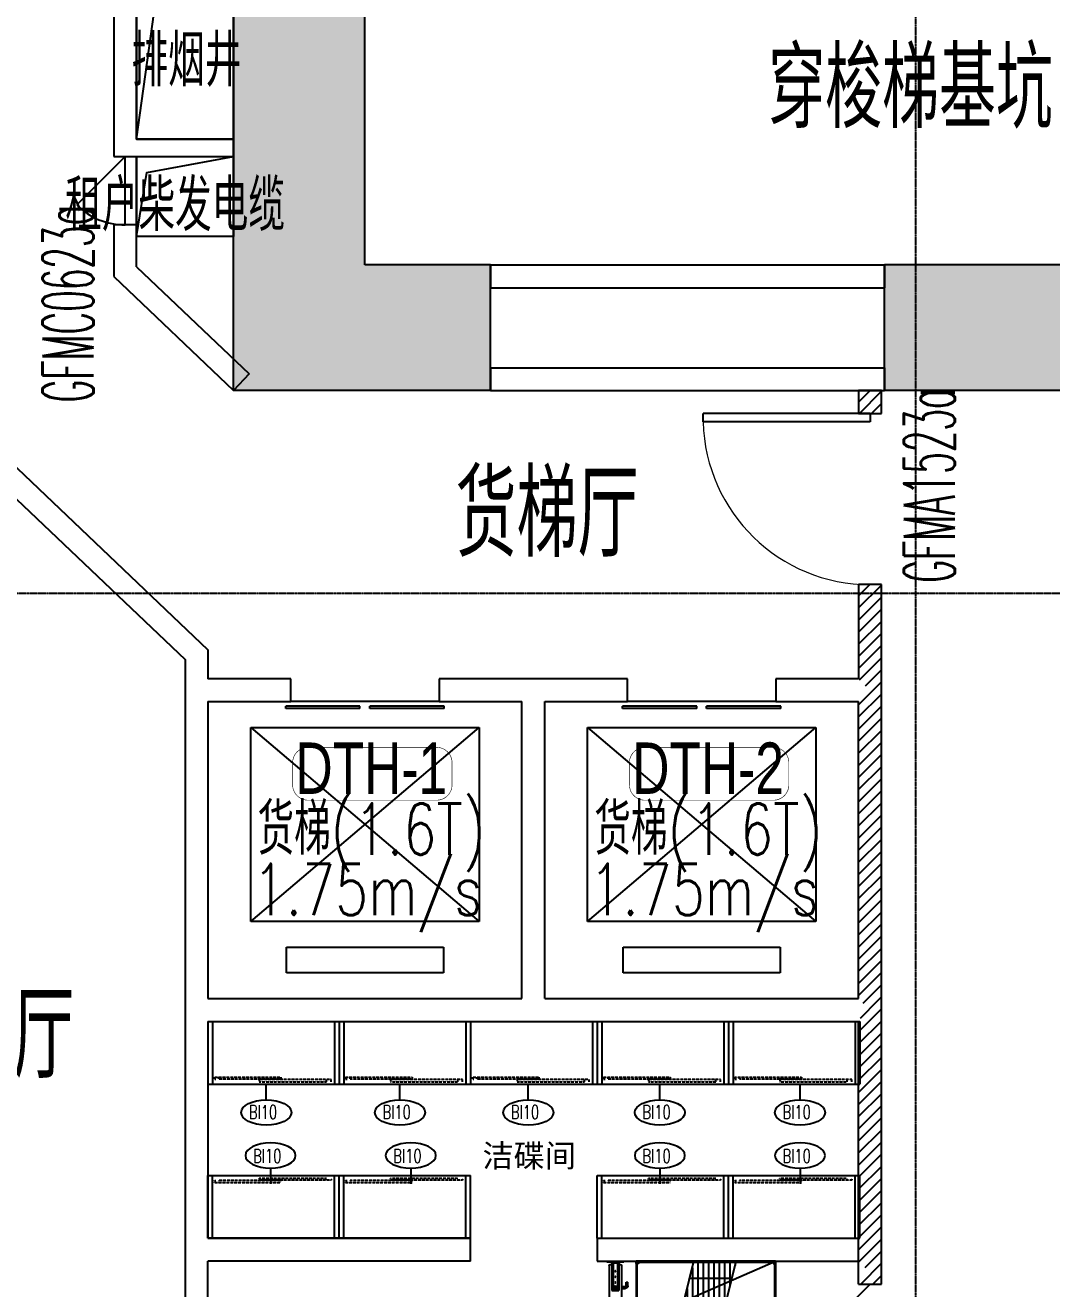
# Model space of a CAD drawing. Extents: x -12047294 to -5625356, y -1456591 to -622873.
# Drawn here: x -6044736 to -6035745, y -719465 to -708400 of the extents above; entities that cross this region are included whole.
import ezdxf

# ---------------------------------------------------------------- set-up
doc = ezdxf.new("R2010")
doc.units = 0
doc.header["$LTSCALE"] = 10
doc.header["$MEASUREMENT"] = 0
doc.linetypes.add('DASH', pattern=[0.35, 0.25, -0.1])
doc.linetypes.add('DOTE', pattern=[2.42, 2, -0.2, 0.02, -0.2])
for name, color, linetype in [('A-COLUMN', 10, 'Continuous'), ('A-COLUMNH', 252, 'Continuous'), ('A-DIMLEAD', 130, 'Continuous'), ('A-DOORWIN', 151, 'Continuous'), ('A-FireH', 6, 'Continuous'), ('A-HOLE', 30, 'Continuous'), ('A-LINE', 4, 'Continuous'), ('A-STAIRS', 150, 'Continuous'), ('A-TEXTDOOR', 181, 'Continuous'), ('A-TextNum', 211, 'Continuous'), ('A-TextRoom', 7, 'Continuous'), ('A-TK', 7, 'Continuous'), ('A-WALL', 2, 'Continuous'), ('DOTE', 9, 'DOTE'), ('EQUIP', 1, 'Continuous'), ('Iteam', 4, 'Continuous'), ('P-TEXT', 102, 'Continuous')]:
    doc.layers.add(name, color=color, linetype=linetype)
doc.styles.add('_TCH_WINDOW', font='tjromans.shx', dxfattribs={"width": 0.7, "height": 3.5, "bigfont": 'tjhztxt.shx'})
doc.styles.add('ARIAL', font='arial.ttf', dxfattribs={"width": 1.1})
doc.styles.add('SHZF-注释', font='romanc.shx', dxfattribs={"width": 0.8, "bigfont": 'shzf-hz.shx'})
doc.styles.get("Standard").update_dxf_attribs({"font": 'tjromans.shx', "width": 0.75, "bigfont": 'tjhztxt.shx'})
doc.styles.add('房间功能', font='tjromand.shx', dxfattribs={"width": 0.75, "bigfont": 'tjhts.shx'})
doc.styles.add('注解汉字', font='tjromans.shx', dxfattribs={"width": 0.75, "bigfont": 'tjhztxt.shx'})
pattern_1 = [(45, (0, 53.85), (-53.0330298, 53.0330298), [])]

# ---------------------------------------------------------------- blocks, each defined once
blk = doc.blocks.new('$DorLib2D$00000127')
at = {"color": 0}
for points in [[(-0.5333, 0.7949), (-0.5333, 0.6904)], [(-0.0333, 0.7949), (-0.5333, 0.7949)], [(-0.0333, 0.7949), (-0.0333, 0.6904)], [(0.5333, 0.7949), (0.0333, 0.7949)], [(0.0333, 0.7949), (0.0333, 0.6904)], [(0.5333, 0.7949), (0.5333, 0.6904)], [(-0.0333, 0.6904), (-0.5333, 0.6904)], [(0.5333, 0.6904), (0.0333, 0.6904)], [(0.5, 0.5), (-0.5, 0.5)]]:
    blk.add_lwpolyline(points, dxfattribs=at)
blk = doc.blocks.new('$DorLib2D$00000001')
for p, q in [((0.45, 0.975), (0.5, 0.975)), ((0.45, 0), (0.45, 0.975)), ((0.5, 0), (0.5, 0.975)), ((0.5, 0), (0.45, 0))]:
    blk.add_line(p, q)
at = {"lineweight": 13}
blk.add_arc((0.475, 0), 0.975, 91.46928, 180, dxfattribs=at)
blk = doc.blocks.new('$DorLib2D$00000114')
at = {"color": 0}
blk.add_line((0.5, 0), (-0.2071, 0.7071), dxfattribs=at)
blk.add_arc((0.5, 0), 1, 135, 180, dxfattribs=at)
blk = doc.blocks.new('wandg')
at = {"layer": 'EQUIP', "lineweight": 25}
for p, q in [((0, 0), (1150, 0)), ((0, 0), (0, -550)), ((1150, 0), (1150, -550)), ((0, -550), (1150, -550))]:
    blk.add_line(p, q, dxfattribs=at)
at = {"layer": 'EQUIP', "color": 8, "lineweight": 25}
for p, q in [((40, 0), (40, -550)), ((1110, 0), (1110, -550))]:
    blk.add_line(p, q, dxfattribs=at)
at = {"layer": 'EQUIP', "color": 8, "linetype": 'DASH', "ltscale": 0.4}
blk.add_line((55, -506), (70, -506), dxfattribs=at)
for points in [[(55, -506), (55, -488), (640, -488), (640, -506), (95, -506), (95, -488)], [(1079, -528), (1079, -510), (450, -510), (450, -528), (1039, -528), (1039, -510)]]:
    blk.add_lwpolyline(points, dxfattribs=at)
blk = doc.blocks.new('LXX08371665')
at = {"layer": 'EQUIP'}
blk.add_blockref('wandg', (-520, 270), dxfattribs=at)
blk = doc.blocks.new('xdrt')
at = {"layer": 'EQUIP', "linetype": 'Continuous', "ltscale": 0.3}
for p, q in [((0, 75), (0, -75)), ((0, 75), (5, 75)), ((5, 75), (5, -75)), ((5, 30), (257, 30)), ((15, 20), (247, 20)), ((15, 20), (15, -20)), ((30, 45), (30, 30)), ((40, 55), (420, 55)), ((247, 20), (247, -20)), ((257, 30), (257, -30)), ((430, 45), (430, -45)), ((0, -75), (5, -75)), ((5, -30), (257, -30)), ((15, -20), (247, -20)), ((30, -30), (30, -45)), ((40, -55), (420, -55))]:
    blk.add_line(p, q, dxfattribs=at)
at = {"layer": 'EQUIP', "ltscale": 0.2}
for p, q in [((217, -95), (183, -95)), ((217, -110), (183, -110)), ((245, -63), (215, -63))]:
    blk.add_line(p, q, dxfattribs=at)
at = {"layer": 'EQUIP'}
for p, q in [((183, -95), (183, -110)), ((215, -55), (215, -63)), ((222, -55), (222, -90)), ((238, -55), (238, -90)), ((245, -55), (245, -63))]:
    blk.add_line(p, q, dxfattribs=at)
for centre in [(88, 0), (137, 0), (187, 0)]:
    blk.add_circle(centre, 4, dxfattribs=at)
at = {"layer": 'EQUIP', "linetype": 'Continuous', "ltscale": 0.3}
blk.add_circle((230, 0), 10, dxfattribs=at)
for centre, start, end in [((40, 45), 90, 180), ((420, 45), 0, 90), ((40, -45), 180, 270), ((420, -45), 270, 0)]:
    blk.add_arc(centre, 10, start, end, dxfattribs=at)
at = {"layer": 'EQUIP', "ltscale": 0.2}
for radius, end in [(5, 360), (20, 0)]:
    blk.add_arc((217, -90), radius, 270, end, dxfattribs=at)
blk = doc.blocks.new('LXX10300457')
at = {"layer": 'EQUIP'}
blk.add_blockref('xdrt', (-221, 4), dxfattribs=at)
blk = doc.blocks.new('LXX09082059')
at = {"layer": 'EQUIP', "color": 8}
blk.add_line((-632, -275), (588, 255), dxfattribs=at)
at = {"layer": 'EQUIP'}
for p, q in [((-632, 255), (-632, -275)), ((588, 255), (-632, 255)), ((-632, 255), (-611, 255)), ((-632, 236), (-632, 255)), ((-611, 236), (-632, 236)), ((-630, 254), (-613, 254)), ((-630, 238), (-630, 254)), ((-613, 238), (-630, 238)), ((-624, -255), (-624, 236)), ((-613, 254), (-613, 238)), ((-611, 255), (-611, 236)), ((-611, 247), (567, 247)), ((-259, -275), (-128, 255)), ((111, -275), (242, 255)), ((588, 255), (567, 255)), ((567, 255), (567, 236)), ((567, 236), (588, 236)), ((586, 254), (569, 254)), ((569, 254), (569, 238)), ((569, 238), (586, 238)), ((580, -255), (580, 236)), ((586, 238), (586, 254)), ((588, 255), (588, -275)), ((588, 236), (588, 255)), ((-632, -255), (-632, -275)), ((-611, -255), (-632, -255)), ((588, -275), (-632, -275)), ((-632, -275), (-611, -275)), ((-630, -257), (-630, -273)), ((-613, -257), (-630, -257)), ((-630, -273), (-613, -273)), ((588, -275), (-621, -275)), ((-613, -273), (-613, -257)), ((-611, -275), (-611, -255)), ((-611, -267), (567, -267)), ((567, -275), (567, -255)), ((567, -255), (588, -255)), ((588, -275), (567, -275)), ((569, -273), (569, -257)), ((569, -257), (586, -257)), ((586, -273), (569, -273)), ((586, -257), (586, -273)), ((588, -255), (588, -275))]:
    blk.add_line(p, q, dxfattribs=at)
at = {"layer": 'EQUIP', "linetype": 'Continuous'}
for p, q in [((-94, 255), (-94, -275)), ((-47, 255), (-47, -275)), ((0, 255), (0, -275)), ((47, 255), (47, -275)), ((94, 255), (94, -275)), ((141, 255), (141, -138)), ((188, 255), (188, 41)), ((234, 255), (234, 219)), ((-141, 196), (-141, -275)), ((-188, 17), (-188, -275)), ((-168, 108), (202, 108)), ((-208, -80), (162, -80)), ((-234, -162), (-234, -275)), ((-248, -227), (122, -227))]:
    blk.add_line(p, q, dxfattribs=at)
blk = doc.blocks.new('fdsDWqw#wFDS')
at = {"layer": 'A-COLUMNH'}
for points in [[(-20375, -1100), (-19225, 0), (-19225, 2800), (-20375, 2800)], [(-9600, -367), (-9975, 0), (-14675, 0), (-14675, -1100), (-9600, -1100)], [(-18125, 0), (-19225, 0), (-20375, -1100), (-18125, -1100)]]:
    blk.add_hatch(color=256, dxfattribs=at).paths.add_polyline_path(points)
at = {"layer": 'A-COLUMN'}
for p, q in [((-20375, -1100), (-20375, 2800)), ((-19225, 0), (-19225, 2800)), ((-9975, 0), (-14675, 0)), ((-14675, -1100), (-14675, 0)), ((-18125, 0), (-19225, 0)), ((-18125, -1100), (-18125, 0)), ((-18125, -1100), (-20375, -1100)), ((-9600, -1100), (-14675, -1100))]:
    blk.add_line(p, q, dxfattribs=at)

msp = doc.modelspace()

# ---------------------------------------------------------------- hatches: boundary and pattern name
at = {"layer": 'A-FireH'}
h = msp.add_hatch(dxfattribs=at)
h.set_pattern_fill('普通砖', color=256, scale=30, style=0)
h.set_pattern_definition(pattern_1)
h.paths.add_polyline_path([(-6037436.1, -711598.4), (-6037436.1, -711798.4), (-6037236.1, -711798.4), (-6037236.1, -711598.4)])
h = msp.add_hatch(dxfattribs=at)
h.set_pattern_fill('普通砖', color=256, scale=30, style=0)
h.set_pattern_definition(pattern_1)
h.paths.add_polyline_path([(-6037236.1, -714123.4), (-6037236.1, -713298.4), (-6037436.1, -713298.4), (-6037436.1, -714123.4), (-6037369.5, -714190.1)])
h = msp.add_hatch(dxfattribs=at)
h.set_pattern_fill('普通砖', color=256, scale=30, style=0)
h.set_pattern_definition(pattern_1)
h.paths.add_polyline_path([(-6037369.5, -716990.1), (-6037236.1, -716923.4), (-6037236.1, -714123.4), (-6037369.5, -714190.1), (-6037436.1, -714323.4), (-6037436.1, -716923.4)])
h = msp.add_hatch(dxfattribs=at)
h.set_pattern_fill('普通砖', color=256, scale=30, style=0)
h.set_pattern_definition(pattern_1)
h.paths.add_polyline_path([(-6037369.5, -719290.1), (-6037236.1, -719223.4), (-6037236.1, -716923.4), (-6037369.5, -716990.1), (-6037436.1, -717123.4), (-6037436.1, -719223.4)])
h = msp.add_hatch(dxfattribs=at)
h.set_pattern_fill('普通砖', color=256, scale=30, style=0)
h.set_pattern_definition(pattern_1)
h.paths.add_polyline_path([(-6037436.1, -719423.4), (-6037236.1, -719423.4), (-6037236.1, -719223.4), (-6037369.5, -719290.1)])

# ---------------------------------------------------------------- linework, layer by layer
at = {"layer": 'A-DOORWIN'}
msp.add_lwpolyline([(-6043861.1, -709548.4), (-6043761.1, -709548.4), (-6043761.1, -710148.4), (-6043861.1, -710148.4)], close=True, dxfattribs=at)
at = {"layer": 'A-HOLE', "elevation": 0}
msp.add_lwpolyline([(-6042911.1, -709398.4), (-6043761.1, -709398.4), (-6043761.1, -707998.4), (-6042911.1, -707998.4)], close=True, dxfattribs=at)
for points in [[(-6043761.1, -709398.4), (-6043593.6, -708179.8), (-6042911.1, -707998.4)], [(-6042911.1, -709548.4), (-6042911.1, -710248.4), (-6043761.1, -710248.4), (-6043761.1, -709548.4), (-6042911.1, -709548.4)], [(-6043761.1, -710248.4), (-6043669.8, -709689.3), (-6042911.1, -709548.4)]]:
    msp.add_lwpolyline(points, dxfattribs=at)
at = {"layer": 'A-STAIRS'}
for p, q in [((-6042761.1, -716248.4), (-6042761.1, -714548.4)), ((-6042761.1, -714548.4), (-6040761.1, -714548.4)), ((-6042761.1, -716248.4), (-6040761.1, -714548.4)), ((-6042761.1, -714548.4), (-6040761.1, -716248.4)), ((-6040761.1, -714548.4), (-6040761.1, -716248.4)), ((-6039811.1, -716248.4), (-6039811.1, -714548.4)), ((-6039811.1, -714548.4), (-6037811.1, -714548.4)), ((-6039811.1, -716248.4), (-6037811.1, -714548.4)), ((-6039811.1, -714548.4), (-6037811.1, -716248.4)), ((-6037811.1, -714548.4), (-6037811.1, -716248.4)), ((-6040761.1, -716248.4), (-6042761.1, -716248.4)), ((-6037811.1, -716248.4), (-6039811.1, -716248.4)), ((-6042448.6, -716698.4), (-6042448.6, -716473.4)), ((-6042448.6, -716473.4), (-6041073.6, -716473.4)), ((-6041073.6, -716473.4), (-6041073.6, -716698.4)), ((-6039498.6, -716698.4), (-6039498.6, -716473.4)), ((-6039498.6, -716473.4), (-6038123.6, -716473.4)), ((-6038123.6, -716473.4), (-6038123.6, -716698.4)), ((-6041073.6, -716698.4), (-6042448.6, -716698.4)), ((-6038123.6, -716698.4), (-6039498.6, -716698.4))]:
    msp.add_line(p, q, dxfattribs=at)
at = {"layer": 'A-TextNum', "const_width": 5}
for points in [[(-6042259.2, -714723.6), (-6041132.5, -714723.6, -0.4142136), (-6040997.5, -714858.6), (-6040997.5, -715051.3, -0.4142136), (-6041132.5, -715186.3), (-6042259.2, -715186.3, -0.4142136), (-6042394.2, -715051.3), (-6042394.2, -714858.6, -0.4142136)], [(-6039309.2, -714723.6), (-6038182.5, -714723.6, -0.4142136), (-6038047.5, -714858.6), (-6038047.5, -715051.3, -0.4142136), (-6038182.5, -715186.3), (-6039309.2, -715186.3, -0.4142136), (-6039444.2, -715051.3), (-6039444.2, -714858.6, -0.4142136)]]:
    msp.add_lwpolyline(points, format="xyb", close=True, dxfattribs=at)
at = {"layer": 'A-WALL'}
for p, q in [((-6043961.1, -707698.4), (-6043961.1, -709548.4)), ((-6043761.1, -707898.4), (-6043761.1, -709398.4)), ((-6043761.1, -709398.4), (-6042911.1, -709398.4)), ((-6042911.1, -709398.4), (-6042911.1, -709548.4)), ((-6043961.1, -709548.4), (-6043761.1, -709548.4)), ((-6043761.1, -709548.4), (-6042911.1, -709548.4)), ((-6043761.1, -710148.4), (-6043961.1, -710148.4)), ((-6043961.1, -710148.4), (-6043961.1, -710599.9)), ((-6043761.1, -710514.1), (-6043761.1, -710148.4)), ((-6043761.1, -710514.1), (-6042773.3, -711453.5)), ((-6040661.1, -710498.4), (-6037211.1, -710498.4)), ((-6040661.1, -710498.4), (-6040661.1, -710698.4)), ((-6037211.1, -710498.4), (-6037211.1, -710698.4)), ((-6043961.1, -710599.9), (-6042911.1, -711598.4)), ((-6040661.1, -710698.4), (-6037211.1, -710698.4)), ((-6042773.3, -711453.5), (-6042911.1, -711598.4)), ((-6040661.1, -711398.4), (-6037211.1, -711398.4)), ((-6040661.1, -711398.4), (-6040661.1, -711598.4)), ((-6037211.1, -711398.4), (-6037211.1, -711598.4)), ((-6040661.1, -711598.4), (-6037211.1, -711598.4)), ((-6037436.1, -711598.4), (-6037436.1, -711798.4)), ((-6037236.1, -711598.4), (-6037436.1, -711598.4)), ((-6037236.1, -711798.4), (-6037236.1, -711598.4)), ((-6045339.1, -711773.4), (-6043136.1, -713868.4)), ((-6037436.1, -711798.4), (-6037236.1, -711798.4)), ((-6045419.1, -711973.4), (-6043336.1, -713954.2)), ((-6037236.1, -713298.4), (-6037436.1, -713298.4)), ((-6037436.1, -713298.4), (-6037436.1, -714123.4)), ((-6037236.1, -714123.4), (-6037236.1, -713298.4)), ((-6043136.1, -713868.4), (-6043136.1, -714123.4)), ((-6043336.1, -713954.2), (-6043336.1, -714123.4)), ((-6043336.1, -714123.4), (-6043336.1, -716923.4)), ((-6042411.1, -714123.4), (-6043136.1, -714123.4)), ((-6042411.1, -714323.4), (-6042411.1, -714123.4)), ((-6040186.1, -714123.4), (-6041111.1, -714123.4)), ((-6041111.1, -714123.4), (-6041111.1, -714323.4)), ((-6039461.1, -714123.4), (-6040186.1, -714123.4)), ((-6039461.1, -714323.4), (-6039461.1, -714123.4)), ((-6037436.1, -714123.4), (-6038161.1, -714123.4)), ((-6038161.1, -714123.4), (-6038161.1, -714323.4)), ((-6037236.1, -716923.4), (-6037236.1, -714123.4)), ((-6043136.1, -714323.4), (-6042411.1, -714323.4)), ((-6043136.1, -714323.4), (-6043136.1, -716923.4)), ((-6041111.1, -714323.4), (-6040386.1, -714323.4)), ((-6040386.1, -716923.4), (-6040386.1, -714323.4)), ((-6040186.1, -716923.4), (-6040186.1, -714323.4)), ((-6040186.1, -714323.4), (-6039461.1, -714323.4)), ((-6038161.1, -714323.4), (-6037436.1, -714323.4)), ((-6037436.1, -716923.4), (-6037436.1, -714323.4)), ((-6043336.1, -716923.4), (-6043336.1, -719223.4)), ((-6043136.1, -716923.4), (-6040386.1, -716923.4)), ((-6040186.1, -716923.4), (-6037436.1, -716923.4)), ((-6037236.1, -719223.4), (-6037236.1, -716923.4)), ((-6043136.1, -717123.4), (-6040186.1, -717123.4)), ((-6043136.1, -717123.4), (-6043136.1, -719023.4)), ((-6040186.1, -717123.4), (-6037436.1, -717123.4)), ((-6037436.1, -719423.4), (-6037436.1, -717123.4)), ((-6040836.1, -719023.4), (-6043136.1, -719023.4)), ((-6040836.1, -719223.4), (-6040836.1, -719023.4)), ((-6039726.1, -719023.4), (-6037436.1, -719023.4)), ((-6039726.1, -719023.4), (-6039726.1, -719223.4)), ((-6043336.1, -719223.4), (-6043336.1, -719623.4)), ((-6040836.1, -719223.4), (-6043136.1, -719223.4)), ((-6043136.1, -719623.4), (-6043136.1, -719223.4)), ((-6039726.1, -719223.4), (-6037436.1, -719223.4)), ((-6037236.1, -719423.4), (-6037236.1, -719223.4)), ((-6037436.1, -719423.4), (-6037236.1, -719423.4))]:
    msp.add_line(p, q, dxfattribs=at)
at = {"layer": 'DOTE', "linetype": 'DOTE'}
msp.add_line((-6036936.1, -756448.6), (-6036936.1, -655372.8), dxfattribs=at)
at = {"layer": 'DOTE'}
msp.add_line((-6089538.8, -713373.4), (-5988539.2, -713373.4), dxfattribs=at)
at = {"layer": 'Iteam'}
for p, q in [((-6042624.7, -717811, 0), (-6042624.7, -717673.4)), ((-6041453.6, -717811, 0), (-6041453.6, -717673.4)), ((-6040329.7, -717811, 0), (-6040329.7, -717673.4)), ((-6039177.6, -717811, 0), (-6039177.6, -717673.4)), ((-6037949.6, -717811, 0), (-6037949.6, -717673.4)), ((-6042587.6, -718408.2, 0), (-6042587.6, -718545.8, 0)), ((-6041359.6, -718408.2, 0), (-6041359.6, -718545.8, 0)), ((-6039177.6, -718408.2, 0), (-6039177.6, -718545.8, 0)), ((-6037949.6, -718408.2, 0), (-6037949.6, -718545.8, 0))]:
    msp.add_line(p, q, dxfattribs=at)
for centre in [(-6042624.7, -717921, 0), (-6041453.6, -717921, 0), (-6040329.7, -717921, 0), (-6039177.6, -717921, 0), (-6037949.6, -717921, 0)]:
    msp.add_ellipse(centre, major_axis=(220, 0), ratio=0.5, dxfattribs=at)
at = {"layer": 'Iteam', "extrusion": (0, 0, -1)}
for centre in [(-6042587.6, -718298.2, 0), (-6041359.6, -718298.2, 0), (-6039177.6, -718298.2, 0), (-6037949.6, -718298.2, 0)]:
    msp.add_ellipse(centre, major_axis=(220, 0), ratio=0.5, dxfattribs=at)

# ---------------------------------------------------------------- block references
at = {"layer": 'A-DOORWIN'}
ref = msp.add_blockref('$DorLib2D$00000114', (-6043861.1, -709848.4), dxfattribs=dict(at, xscale=-600, yscale=-600, zscale=-600, rotation=270))
ref.add_attrib('A', 'GFMC0623a', (-6044138, -711703.1), dxfattribs={"layer": 'A-TEXTDOOR', "height": 446.25, "rotation": 90, "style": '_TCH_WINDOW', "width": 0.494118})
ref = msp.add_blockref('$DorLib2D$00000001', (-6037336.1, -712548.4), dxfattribs=dict(at, xscale=1500, yscale=1500, zscale=1500, rotation=89.9999999997826))
ref.add_attrib('A', 'GFMA1523a', (-6036593.2, -713282), dxfattribs={"layer": 'A-TEXTDOOR', "height": 446.25, "rotation": 90, "style": '_TCH_WINDOW', "width": 0.494118})
for name, p, xscale, yscale, zscale, rotation in [('$DorLib2D$00000127', (-6041761.1, -714223.4), 1300, -200, 1300, 359.9999999999095), ('$DorLib2D$00000127', (-6038811.1, -714223.4), 1300, -200, 1300, 359.9999999999458), ('$DorLib2D$00000114', (-6037336.1, -720023.4), 1200, 1200, 1200, 89.99999999988565)]:
    msp.add_blockref(name, p, dxfattribs=dict(at, xscale=xscale, yscale=yscale, zscale=zscale, rotation=rotation))
at = {"layer": 'A-LINE'}
msp.add_blockref('fdsDWqw#wFDS', (-6022536.1, -710498.4), dxfattribs=at)
at = {"layer": 'EQUIP'}
for name, p in [('LXX08371665', (-6042616.1, -717393.4)), ('LXX08371665', (-6041466.1, -717393.4)), ('LXX08371665', (-6040356.1, -717393.4)), ('LXX08371665', (-6039206.1, -717393.4)), ('LXX08371665', (-6038056.1, -717393.4)), ('LXX09082059', (-6038751.6, -719478.9))]:
    msp.add_blockref(name, p, dxfattribs=at)
at = {"layer": 'EQUIP', "xscale": -1}
for name, p, rotation in [('LXX08371665', (-6042616.1, -718753.4), 180), ('LXX08371665', (-6041466.1, -718753.4), 180), ('LXX08371665', (-6039206.1, -718753.4), 180), ('LXX08371665', (-6038056.1, -718753.4), 180), ('LXX10300457', (-6039563.5, -719444.4), 90)]:
    msp.add_blockref(name, p, dxfattribs=dict(at, rotation=rotation))

# ---------------------------------------------------------------- texts
at = {"layer": 'A-DIMLEAD', "style": '注解汉字', "width": 0.75}
for s, p in [('排烟井', (-6043805.3, -708933.8, 100)), ('租户柴发电缆', (-6044385.3, -710200.8, 100)), ('货梯(1.6T)', (-6042701.8, -715664.7)), ('货梯(1.6T)', (-6039751.8, -715664.7)), ('1.75m/s', (-6042745, -716193.1)), ('1.75m/s', (-6039795, -716193.1))]:
    msp.add_text(s, height=450, dxfattribs=at).set_placement(p)
at = {"layer": 'A-TextNum', "style": '房间功能', "width": 0.75}
for s, p in [('DTH-1', (-6042369.2, -715131)), ('DTH-2', (-6039419.2, -715131))]:
    msp.add_text(s, height=450, dxfattribs=at).set_placement(p)
at = {"layer": 'A-TextRoom', "style": '注解汉字', "width": 0.75}
for s, p in [('货梯厅', (-6040967, -713055.4)), ('电梯厅', (-6045909.5, -717620.9))]:
    msp.add_text(s, height=750, dxfattribs=at).set_placement(p)
at = {"layer": 'A-TK', "width": 0.75}
msp.add_text('穿梭梯基坑', height=700, dxfattribs=at).set_placement((-6038228.6, -709300.8))
at = {"layer": 'Iteam', "style": 'SHZF-注释', "width": 0.7}
for p in [(-6042777.9, -717977.9), (-6041606.8, -717977.9), (-6040483, -717977.9), (-6039330.8, -717977.9), (-6038102.9, -717977.9), (-6042740.8, -718361.3, 0), (-6041512.9, -718361.3, 0), (-6039330.8, -718361.3, 0), (-6038102.9, -718361.3, 0)]:
    msp.add_text('BI10', height=120, dxfattribs=at).set_placement(p)
at = {"layer": 'P-TEXT', "style": 'ARIAL'}
msp.add_text('洁碟间', height=200, rotation=0, dxfattribs=at).set_placement((-6040730.7, -718399.2))

doc.saveas('drawing.dxf')
